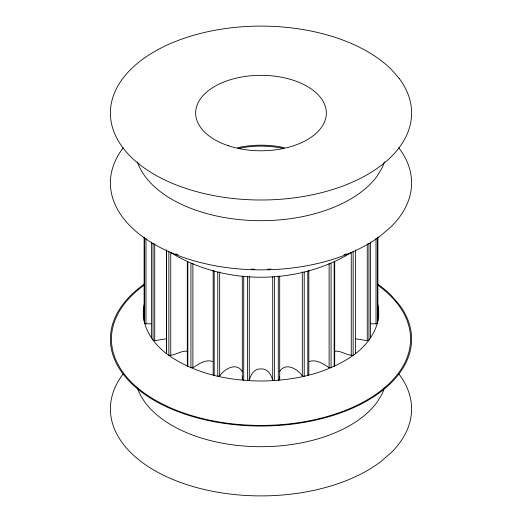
<?xml version="1.0" encoding="UTF-8"?>
<svg xmlns="http://www.w3.org/2000/svg" width="522" height="522" viewBox="0 0 522 522"><rect width="100%" height="100%" fill="white"/><g stroke="black" fill="none" stroke-linecap="round" stroke-linejoin="round"><path stroke-width="0.78" d="M355.56 352.376L355.515 353.505L355.56 249.901M278.278 276.138L278.278 380.244L279.701 379.461L279.538 376.316M144.3 304.182C139.061 326.198 154.74 346.752 172.508 357.857C198.673 374.594 230.293 380.786 261 381.008C291.707 380.786 323.327 374.594 349.492 357.857C367.266 346.752 382.926 326.198 377.7 304.182M242.462 376.316L242.299 379.461L243.722 380.244L243.722 276.138M384.342 161.781L382.548 167.112L377.321 175.803A125.906 72.689 0 0 1 248.341 220.31A125.906 72.689 0 0 1 137.39 161.807M384.342 387.807L382.548 393.138L377.321 401.829A125.906 72.689 0 0 1 248.341 446.336A125.906 72.689 0 0 1 137.39 387.833M279.701 371.54C285.462 361.831 297.677 368.95 302.316 375.964L304.222 376.231L304.222 272.125M247.572 276.432L247.572 380.538L249.288 379.99C250.919 374.594 254.279 368.434 261 368.923C267.721 368.434 271.081 374.594 272.706 379.99L274.428 380.538L274.428 276.432M217.778 272.125L217.778 376.231L219.677 375.964C224.316 368.95 236.538 361.831 242.299 371.54M350.712 252.896C297.436 285.345 224.564 285.345 171.288 252.896M370.574 323.751L376.023 323.849L377.38 323.027L377.38 237.634M190.928 263.512L190.928 367.618L192.886 367.645C198.751 364.056 205.276 359.116 212.617 361.433M355.351 338.745L367.266 340.67L368.943 340.076L368.943 243.298M168.854 251.186L168.854 355.286C175.248 355.763 180.932 350.203 187.652 351.326M309.383 361.433C316.723 359.116 323.248 364.056 329.114 367.645L331.072 367.618L331.072 263.512M334.348 351.326C341.068 350.203 346.752 355.763 353.146 355.286L353.146 251.186M153.057 243.298L153.057 340.076L154.734 340.664L166.648 338.739M151.426 323.751L145.971 323.849L144.62 323.027L144.62 237.634M377.889 236.981L377.889 320.802M376.023 238.45L376.023 323.849M370.431 242.038L370.431 338.008M367.266 243.885L367.266 340.67M351.267 252.315L351.267 355.606M334.706 261.874L334.706 365.165L334.158 366.255L334.158 262.148M329.114 263.545L329.114 367.645M308.835 270.305L308.835 374.404L307.817 375.37L307.817 271.27M302.316 271.858L302.316 375.964M279.701 276.171L279.701 379.461M272.706 276.706L272.706 379.99M249.288 276.706L249.288 379.99M242.299 276.171L242.299 379.461M219.677 271.858L219.677 375.964M214.183 271.27L214.183 375.37L213.165 374.404L213.165 270.298M192.886 263.538L192.886 367.645M187.842 262.148L187.842 366.255L187.294 365.165L187.294 261.874M170.733 252.315L170.733 355.606M166.485 250.221L166.485 353.505L166.44 249.901M154.734 243.885L154.734 340.664M151.569 242.038L151.569 338.008M145.971 238.45L145.971 323.849M144.111 236.981L144.111 320.802M398.775 147.804A150.61 86.952 0 0 1 391.428 226.398L380.486 235.859A150.61 86.952 0 0 1 184.194 257.718A150.61 86.952 0 0 1 123.225 147.804M237.595 147.7A65.341 37.728 0 0 1 284.405 147.7M346.308 253.862A149.579 86.358 0 0 1 344.102 254.729M270.781 269.098A149.579 86.358 0 0 1 267.525 269.202M254.475 269.202A149.579 86.358 0 0 1 251.219 269.098M177.898 254.729A149.579 86.358 0 0 1 175.692 253.862M238.926 148.392A63.749 36.808 0 0 1 283.074 148.392M377.856 285.169A149.579 86.358 0 0 1 362.77 402.364A149.579 86.358 0 0 1 159.23 402.364A149.579 86.358 0 0 1 144.144 285.169M398.775 373.83A150.61 86.952 0 0 1 391.428 452.424L380.486 461.879A150.61 86.952 0 0 1 184.194 483.744A150.61 86.952 0 0 1 123.225 373.83M143.955 284.359A150.61 86.952 0 0 0 148.202 396.694A150.61 86.952 0 0 0 340.814 412.817A150.61 86.952 0 0 0 400.146 305.801L391.428 295.602A150.61 86.952 0 0 0 378.045 284.359M399.395 78.698L391.428 69.576A150.61 86.952 0 0 0 133.978 66.333A150.61 86.952 0 0 0 247.872 199.672A150.61 86.952 0 0 0 400.146 79.775L399.395 78.698M228.329 145.723A65.341 37.728 0 0 0 326.341 113.052A65.341 37.728 0 0 0 228.329 80.381A65.341 37.728 0 0 0 228.329 145.723"/></g></svg>
